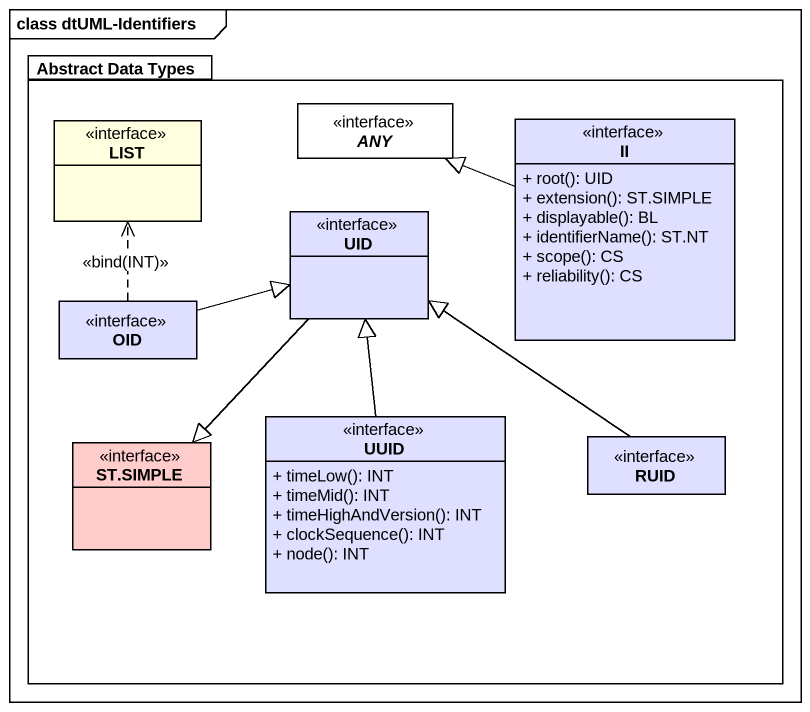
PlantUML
@startuml
mainframe class dtUML-Identifiers
hide circle
hide empty members
skinparam classAttributeIconSize 0
package "Abstract Data Types" as Abstract_Data_Types #FFFFFF {
  class LIST <<interface>> #FFFFE0
  abstract class ANY <<interface>> #FFFFFF
  class II <<interface>> #DFDFFF {
    + root(): UID
    + extension(): ST.SIMPLE
    + displayable(): BL
    + identifierName(): ST.NT
    + scope(): CS
    + reliability(): CS
  }
  class UID <<interface>> #DFDFFF
  class OID <<interface>> #DFDFFF
  class UUID <<interface>> #DFDFFF {
    + timeLow(): INT
    + timeMid(): INT
    + timeHighAndVersion(): INT
    + clockSequence(): INT
    + node(): INT
  }
  class "ST.SIMPLE" as ST_SIMPLE <<interface>> #FFCCCC
  class RUID <<interface>> #DFDFFF
}
II -left-|> ANY
UID --|> ST_SIMPLE
OID .up.> LIST : <<bind(INT)>>
OID -right-|> UID
UUID -up-|> UID
RUID -up-|> UID
@enduml
